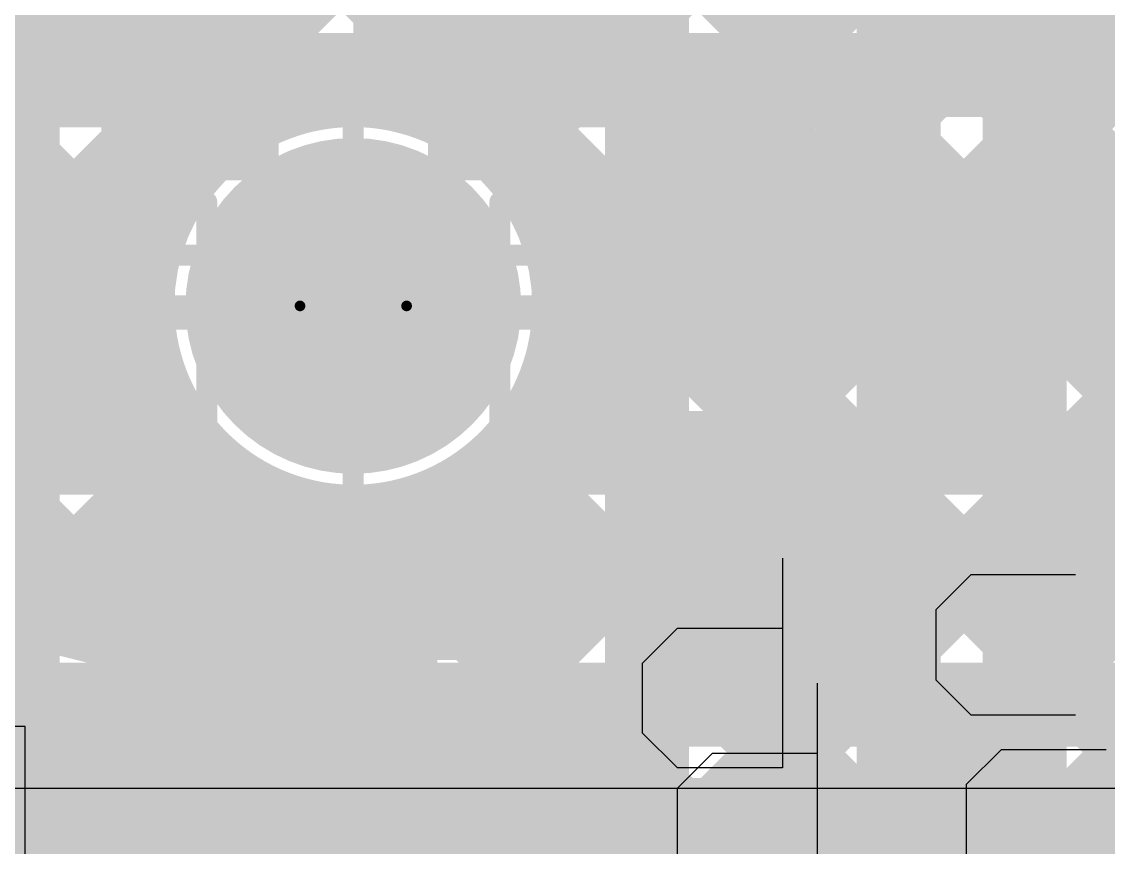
# Model space of a CAD drawing. Header units: millimetres. Extents: x 13 to 259, y -2 to 326.
# Drawn here: x 133.82 to 139, y 72.52 to 76.45 of the extents above; entities that cross this region are included whole.
import ezdxf

# ---------------------------------------------------------------- set-up
doc = ezdxf.new("R2010")
doc.units = ezdxf.units.MM
for name, color, linetype in [('BottomLayer', 5, 'Continuous'), ('BottomSolder', 6, 'Continuous'), ('ConnectLayer', 7, 'Continuous'), ('DrillDrawing', 1, 'Continuous'), ('Mechanical14', 56, 'Continuous'), ('Mechanical34', 56, 'Continuous'), ('Mechanical8', 56, 'Continuous'), ('MidLayer1', 16, 'Continuous'), ('MidLayer2', 76, 'Continuous'), ('MidLayer3', 90, 'Continuous'), ('MidLayer4', 156, 'Continuous'), ('MidLayer5', 130, 'Continuous'), ('MidLayer6', 216, 'Continuous'), ('MultiLayer', 9, 'Continuous'), ('TopLayer', 1, 'Continuous'), ('TopOverlay', 2, 'Continuous'), ('TopSolder', 216, 'Continuous')]:
    doc.layers.add(name, color=color, linetype=linetype)

# ---------------------------------------------------------------- blocks, each defined once
blk = doc.blocks.new('SAMTEC_ASP_127797_01_185')
at = {"layer": 'BottomLayer', "const_width": 0.5}
blk.add_lwpolyline([(26.9407, 0, 1), (27.4407, 0, 1)], format="xyb", close=True, dxfattribs=at)
at = {"layer": 'BottomSolder', "const_width": 0.8}
blk.add_lwpolyline([(26.7907, 0, 1), (27.5907, 0, 1)], format="xyb", close=True, dxfattribs=at)
at = {"layer": 'Mechanical14'}
for p, q in [((29.3055, 3.5875), (29.3055, 3.0876)), ((29.3055, 3.0876), (29.4722, 2.921)), ((29.4722, 2.921), (29.8054, 2.921)), ((28.9893, 2.2111), (29.989, 2.2111)), ((29.3225, 1.7113), (29.3225, 2.2111)), ((29.4892, 1.5447), (29.3225, 1.7113)), ((29.8224, 1.5447), (29.4892, 1.5447)), ((30.0286, -1.5643), (29.1955, -1.5643)), ((29.1955, -1.5643), (29.1955, -2.0641))]:
    blk.add_line(p, q, dxfattribs=at)
at = {"layer": 'Mechanical14', "const_width": 0.1}
for points in [[(27.8892, 2.0066), (27.8892, 6.5786)], [(27.8892, 2.0066), (27.8892, 6.5786)], [(26.9494, 2.0066), (26.9494, 5.7404)], [(26.6954, 0.6985), (26.6954, 5.4864)], [(25.908, 2.9464), (25.908, 4.6736)], [(25.908, 2.9464), (25.908, 4.6736)], [(25.908, 2.9464), (25.654, 3.2004)], [(25.908, 2.9464), (24.9809, 2.9464)], [(26.543, 2.1336), (24.9809, 2.1336)], [(26.289, 1.8796), (26.543, 2.1336)], [(26.543, 0.4064), (26.543, 2.1336)], [(27.8892, 2.0066), (26.6954, 2.0066)], [(26.9494, 1.3716), (26.7317, 2.0066)], [(27.2542, 1.3716), (27.8892, 2.0066)], [(26.289, 1.8796), (25.0952, 1.8796)], [(26.289, 0.6604), (26.289, 1.8796)], [(27.2542, 1.3716), (26.9494, 1.3716)], [(26.9494, 0.6985), (26.9494, 1.3716)], [(27.2542, 0.6985), (27.2542, 1.3716)], [(28.7782, 0.762), (27.8892, 0.762)], [(28.7782, -0.762), (28.7782, 0.762)], [(27.8892, 0.6985), (26.6954, 0.6985)], [(26.289, 0.6604), (25.0952, 0.6604)], [(26.543, 0.4064), (26.289, 0.6604)], [(26.543, 0.4064), (24.9809, 0.4064)], [(26.543, -0.4064), (24.9809, -0.4064)], [(26.289, -0.6604), (26.543, -0.4064)], [(26.543, -2.1336), (26.543, -0.4064)], [(26.289, -0.6604), (25.0952, -0.6604)], [(26.289, -1.8796), (26.289, -0.6604)], [(26.6954, -5.4864), (26.6954, -0.6985)], [(27.8892, -0.6985), (26.6954, -0.6985)], [(26.9494, -1.3716), (26.9494, -0.6985)], [(27.2542, -1.3716), (27.2542, -0.6985)], [(28.7782, -0.762), (27.8892, -0.762)], [(26.7317, -2.0066), (26.9494, -1.3716)], [(27.2542, -1.3716), (26.9494, -1.3716)], [(27.8892, -2.0066), (27.2542, -1.3716)]]:
    blk.add_lwpolyline(points, dxfattribs=at)
at = {"layer": 'Mechanical14', "const_width": 0.05}
for points in [[(25.883, 2.9464, 1), (25.933, 2.9464, 1)], [(25.883, 2.9464, 1), (25.933, 2.9464, 1)], [(25.883, 2.9464, 1), (25.933, 2.9464, 1)], [(25.883, 2.9464, 1), (25.933, 2.9464, 1)], [(26.518, 2.1336, 1), (26.568, 2.1336, 1)], [(26.518, 2.1336, 1), (26.568, 2.1336, 1)], [(26.518, 2.1336, 1), (26.568, 2.1336, 1)], [(26.6704, 2.0066, 1), (26.7204, 2.0066, 1)], [(26.7067, 2.0066, 1), (26.7567, 2.0066, 1)], [(26.9244, 2.0066, 1), (26.9744, 2.0066, 1)], [(27.8642, 2.0066, 1), (27.9142, 2.0066, 1)], [(27.8642, 2.0066, 1), (27.9142, 2.0066, 1)], [(27.8642, 2.0066, 1), (27.9142, 2.0066, 1)], [(27.8642, 2.0066, 1), (27.9142, 2.0066, 1)], [(26.264, 1.8796, 1), (26.314, 1.8796, 1)], [(26.264, 1.8796, 1), (26.314, 1.8796, 1)], [(26.264, 1.8796, 1), (26.314, 1.8796, 1)], [(26.9244, 1.3716, 1), (26.9744, 1.3716, 1)], [(26.9244, 1.3716, 1), (26.9744, 1.3716, 1)], [(26.9244, 1.3716, 1), (26.9744, 1.3716, 1)], [(27.2292, 1.3716, 1), (27.2792, 1.3716, 1)], [(27.2292, 1.3716, 1), (27.2792, 1.3716, 1)], [(27.2292, 1.3716, 1), (27.2792, 1.3716, 1)], [(27.8642, 0.762, 1), (27.9142, 0.762, 1)], [(28.7532, 0.762, 1), (28.8032, 0.762, 1)], [(28.7532, 0.762, 1), (28.8032, 0.762, 1)], [(26.6704, 0.6985, 1), (26.7204, 0.6985, 1)], [(26.6704, 0.6985, 1), (26.7204, 0.6985, 1)], [(26.9244, 0.6985, 1), (26.9744, 0.6985, 1)], [(27.2292, 0.6985, 1), (27.2792, 0.6985, 1)], [(27.8642, 0.6985, 1), (27.9142, 0.6985, 1)], [(26.264, 0.6604, 1), (26.314, 0.6604, 1)], [(26.264, 0.6604, 1), (26.314, 0.6604, 1)], [(26.264, 0.6604, 1), (26.314, 0.6604, 1)], [(26.518, 0.4064, 1), (26.568, 0.4064, 1)], [(26.518, 0.4064, 1), (26.568, 0.4064, 1)], [(26.518, 0.4064, 1), (26.568, 0.4064, 1)], [(26.518, -0.4064, 1), (26.568, -0.4064, 1)], [(26.518, -0.4064, 1), (26.568, -0.4064, 1)], [(26.518, -0.4064, 1), (26.568, -0.4064, 1)], [(26.264, -0.6604, 1), (26.314, -0.6604, 1)], [(26.264, -0.6604, 1), (26.314, -0.6604, 1)], [(26.264, -0.6604, 1), (26.314, -0.6604, 1)], [(26.6704, -0.6985, 1), (26.7204, -0.6985, 1)], [(26.6704, -0.6985, 1), (26.7204, -0.6985, 1)], [(26.9244, -0.6985, 1), (26.9744, -0.6985, 1)], [(27.2292, -0.6985, 1), (27.2792, -0.6985, 1)], [(27.8642, -0.6985, 1), (27.9142, -0.6985, 1)], [(27.8642, -0.762, 1), (27.9142, -0.762, 1)], [(28.7532, -0.762, 1), (28.8032, -0.762, 1)], [(28.7532, -0.762, 1), (28.8032, -0.762, 1)], [(26.9244, -1.3716, 1), (26.9744, -1.3716, 1)], [(26.9244, -1.3716, 1), (26.9744, -1.3716, 1)], [(26.9244, -1.3716, 1), (26.9744, -1.3716, 1)], [(27.2292, -1.3716, 1), (27.2792, -1.3716, 1)], [(27.2292, -1.3716, 1), (27.2792, -1.3716, 1)], [(27.2292, -1.3716, 1), (27.2792, -1.3716, 1)]]:
    blk.add_lwpolyline(points, format="xyb", close=True, dxfattribs=at)
at = {"layer": 'Mechanical8', "const_width": 0.1}
for points in [[(27.1907, 0), (27.1907, 1)], [(27.1907, 0), (26.1907, 0)], [(27.1907, -1), (27.1907, 0)], [(28.1907, 0), (27.1907, 0)]]:
    blk.add_lwpolyline(points, dxfattribs=at)
at = {"layer": 'Mechanical8', "const_width": 0.05}
for points in [[(27.1657, 1, 1), (27.2157, 1, 1)], [(26.1657, 0, 1), (26.2157, 0, 1)], [(27.1657, 0, 1), (27.2157, 0, 1)], [(27.1657, 0, 1), (27.2157, 0, 1)], [(27.1657, 0, 1), (27.2157, 0, 1)], [(27.1657, 0, 1), (27.2157, 0, 1)], [(28.1657, 0, 1), (28.2157, 0, 1)], [(27.1657, -1, 1), (27.2157, -1, 1)]]:
    blk.add_lwpolyline(points, format="xyb", close=True, dxfattribs=at)
at = {"layer": 'MidLayer1', "const_width": 0.5}
blk.add_lwpolyline([(26.9407, 0, 1), (27.4407, 0, 1)], format="xyb", close=True, dxfattribs=at)
at = {"layer": 'MidLayer2', "const_width": 0.5}
blk.add_lwpolyline([(26.9407, 0, 1), (27.4407, 0, 1)], format="xyb", close=True, dxfattribs=at)
at = {"layer": 'MidLayer3', "const_width": 0.5}
blk.add_lwpolyline([(26.9407, 0, 1), (27.4407, 0, 1)], format="xyb", close=True, dxfattribs=at)
at = {"layer": 'MidLayer4', "const_width": 0.5}
blk.add_lwpolyline([(26.9407, 0, 1), (27.4407, 0, 1)], format="xyb", close=True, dxfattribs=at)
at = {"layer": 'MidLayer5', "const_width": 0.5}
blk.add_lwpolyline([(26.9407, 0, 1), (27.4407, 0, 1)], format="xyb", close=True, dxfattribs=at)
at = {"layer": 'MidLayer6', "const_width": 0.5}
blk.add_lwpolyline([(26.9407, 0, 1), (27.4407, 0, 1)], format="xyb", close=True, dxfattribs=at)
at = {"layer": 'MultiLayer', "const_width": 0.5}
blk.add_lwpolyline([(26.9407, 0, 1), (27.4407, 0, 1)], format="xyb", close=True, dxfattribs=at)
at = {"layer": 'TopLayer', "const_width": 0.5}
blk.add_lwpolyline([(26.9407, 0, 1), (27.4407, 0, 1)], format="xyb", close=True, dxfattribs=at)
at = {"layer": 'TopOverlay'}
for p, q in [((28.4723, 3.4424), (28.4723, 2.9426)), ((29.1387, 2.9426), (29.1387, 3.4424)), ((28.4723, 2.9426), (28.6389, 2.776)), ((28.9721, 2.776), (29.1387, 2.9426)), ((28.6389, 2.776), (28.9721, 2.776)), ((28.393, 2.0454), (29.3927, 2.0454)), ((28.7263, 1.5456), (28.7263, 2.0454)), ((29.3927, 2.0454), (29.3927, 1.5456)), ((28.8929, 1.379), (28.7263, 1.5456)), ((29.3927, 1.5456), (29.2261, 1.379)), ((29.2261, 1.379), (28.8929, 1.379))]:
    blk.add_line(p, q, dxfattribs=at)
at = {"layer": 'TopOverlay', "const_width": 0.2}
for points in [[(27.8892, 2.0066), (27.8892, 6.5786)], [(27.8892, 2.0066), (27.8892, 6.5786)], [(27.8892, 2.0066), (26.6954, 2.0066)], [(26.9494, 1.3716), (26.7317, 2.0066)], [(27.2542, 1.3716), (27.8892, 2.0066)], [(27.2542, 1.3716), (26.9494, 1.3716)], [(26.9494, 1.0219), (26.9494, 1.3716)], [(27.2542, 1.0481), (27.2542, 1.3716)], [(28.7782, 0.762), (27.9131, 0.762)], [(28.7782, -0.762), (28.7782, 0.762)], [(28.7782, -0.762), (27.9131, -0.762)], [(26.9494, -1.3716), (26.9494, -1.0219)], [(27.2542, -1.3716), (27.2542, -1.0481)], [(26.7317, -2.0066), (26.9494, -1.3716)], [(27.2542, -1.3716), (26.9494, -1.3716)], [(27.8892, -2.0066), (27.2542, -1.3716)]]:
    blk.add_lwpolyline(points, dxfattribs=at)
at = {"layer": 'TopOverlay', "const_width": 0.1}
for points in [[(26.6454, 2.0066, 1), (26.7454, 2.0066, 1)], [(26.6817, 2.0066, 1), (26.7817, 2.0066, 1)], [(27.8392, 2.0066, 1), (27.9392, 2.0066, 1)], [(27.8392, 2.0066, 1), (27.9392, 2.0066, 1)], [(27.8392, 2.0066, 1), (27.9392, 2.0066, 1)], [(27.8392, 2.0066, 1), (27.9392, 2.0066, 1)], [(26.8994, 1.3716, 1), (26.9994, 1.3716, 1)], [(26.8994, 1.3716, 1), (26.9994, 1.3716, 1)], [(26.8994, 1.3716, 1), (26.9994, 1.3716, 1)], [(27.2042, 1.3716, 1), (27.3042, 1.3716, 1)], [(27.2042, 1.3716, 1), (27.3042, 1.3716, 1)], [(27.2042, 1.3716, 1), (27.3042, 1.3716, 1)], [(27.2042, 1.0481, 1), (27.3042, 1.0481, 1)], [(26.8994, 1.0219, 1), (26.9994, 1.0219, 1)], [(27.8631, 0.762, 1), (27.9631, 0.762, 1)], [(28.7282, 0.762, 1), (28.8282, 0.762, 1)], [(28.7282, 0.762, 1), (28.8282, 0.762, 1)], [(27.8631, -0.762, 1), (27.9631, -0.762, 1)], [(28.7282, -0.762, 1), (28.8282, -0.762, 1)], [(28.7282, -0.762, 1), (28.8282, -0.762, 1)], [(26.8994, -1.0219, 1), (26.9994, -1.0219, 1)], [(27.2042, -1.0481, 1), (27.3042, -1.0481, 1)], [(26.8994, -1.3716, 1), (26.9994, -1.3716, 1)], [(26.8994, -1.3716, 1), (26.9994, -1.3716, 1)], [(26.8994, -1.3716, 1), (26.9994, -1.3716, 1)], [(27.2042, -1.3716, 1), (27.3042, -1.3716, 1)], [(27.2042, -1.3716, 1), (27.3042, -1.3716, 1)], [(27.2042, -1.3716, 1), (27.3042, -1.3716, 1)]]:
    blk.add_lwpolyline(points, format="xyb", close=True, dxfattribs=at)
at = {"layer": 'TopSolder', "const_width": 0.8}
blk.add_lwpolyline([(26.7907, 0, 1), (27.5907, 0, 1)], format="xyb", close=True, dxfattribs=at)
blk = doc.blocks.new('MTG270_500_186')
at = {"layer": 'BottomLayer', "const_width": 2.5}
blk.add_lwpolyline([(-1.25, 0, 1), (1.25, 0, 1)], format="xyb", close=True, dxfattribs=at)
at = {"layer": 'BottomSolder', "const_width": 2.6016}
blk.add_lwpolyline([(-1.3008, 0, 1), (1.3008, 0, 1)], format="xyb", close=True, dxfattribs=at)
at = {"layer": 'MidLayer1', "const_width": 2.5}
blk.add_lwpolyline([(-1.25, 0, 1), (1.25, 0, 1)], format="xyb", close=True, dxfattribs=at)
at = {"layer": 'MidLayer2', "const_width": 2.5}
blk.add_lwpolyline([(-1.25, 0, 1), (1.25, 0, 1)], format="xyb", close=True, dxfattribs=at)
at = {"layer": 'MidLayer3', "const_width": 2.5}
blk.add_lwpolyline([(-1.25, 0, 1), (1.25, 0, 1)], format="xyb", close=True, dxfattribs=at)
at = {"layer": 'MidLayer4', "const_width": 2.5}
blk.add_lwpolyline([(-1.25, 0, 1), (1.25, 0, 1)], format="xyb", close=True, dxfattribs=at)
at = {"layer": 'MidLayer5', "const_width": 2.5}
blk.add_lwpolyline([(-1.25, 0, 1), (1.25, 0, 1)], format="xyb", close=True, dxfattribs=at)
at = {"layer": 'MidLayer6', "const_width": 2.5}
blk.add_lwpolyline([(-1.25, 0, 1), (1.25, 0, 1)], format="xyb", close=True, dxfattribs=at)
at = {"layer": 'MultiLayer', "const_width": 2.5}
blk.add_lwpolyline([(-1.25, 0, 1), (1.25, 0, 1)], format="xyb", close=True, dxfattribs=at)
at = {"layer": 'TopLayer', "const_width": 2.5}
blk.add_lwpolyline([(-1.25, 0, 1), (1.25, 0, 1)], format="xyb", close=True, dxfattribs=at)
at = {"layer": 'TopSolder', "const_width": 2.6016}
blk.add_lwpolyline([(-1.3008, 0, 1), (1.3008, 0, 1)], format="xyb", close=True, dxfattribs=at)

msp = doc.modelspace()

# ---------------------------------------------------------------- linework, layer by layer
at = {"layer": 'ConnectLayer', "const_width": 0.4}
for points in [[(114.7732, 96.51), (135.1583, 76.1249)], [(114.7732, 96.51), (135.1583, 76.1249)], [(129.3674, 71.6675), (144.9371, 87.2372)], [(129.3674, 71.6675), (144.9371, 87.2372)], [(125.936, 85.3472), (135.1583, 76.1249)], [(131.7056, 73.1572), (143.171, 84.6226)], [(131.7056, 73.1572), (143.171, 84.6226)], [(126.0092, 84.4255), (134.6235, 75.8112)], [(126.0092, 84.4255), (134.6235, 75.8112)], [(126.0092, 84.4255), (134.6235, 75.8112)], [(125.2599, 84.3262), (134.3552, 75.2309)], [(125.2599, 84.3262), (134.3552, 75.2309)], [(125.2599, 84.3262), (134.0004, 75.5858)], [(133.2857, 75.5858), (140.985, 83.2852)], [(126.1644, 82.5732), (139.4893, 69.2484)], [(126.1644, 82.5732), (139.4893, 69.2484)], [(134.1342, 75.5858), (140.985, 82.4366)], [(125.824, 82.0651), (134.3437, 73.5453)], [(125.824, 82.0651), (134.3437, 73.5453)], [(124.392, 81.8), (137.952, 68.24)], [(135.0975, 73.155), (143.2559, 81.3134)], [(135.0975, 73.155), (143.2559, 81.3134)], [(135.5461, 72.755), (143.8515, 81.0605)], [(135.5461, 72.755), (143.8515, 81.0605)], [(134.0241, 79.8046), (144.1871, 69.6417)], [(134.0241, 79.8046), (144.1871, 69.6417)], [(134.0241, 79.8046), (138.243, 75.5858)], [(136.2985, 70.9619), (145.1236, 79.787)], [(136.2985, 70.9619), (145.1236, 79.787)], [(137.5283, 75.5858), (140.985, 79.0425)], [(134.0747, 78.9055), (140.9766, 72.0037)], [(134.0747, 78.9055), (140.9766, 72.0037)], [(134.0747, 78.9055), (137.3945, 75.5858)], [(134.3997, 75.4289), (134.3997, 78.825)], [(134.9997, 76.0739), (134.9997, 78.825)], [(135.5997, 76.1339), (135.5997, 78.825)], [(136.1997, 75.7851), (136.1997, 78.825)], [(136.427, 75.333), (139.4438, 78.3498)], [(136.427, 75.333), (139.4438, 78.3498)], [(136.6798, 75.5858), (139.4438, 78.3498)], [(133.8251, 78.3067), (140.6164, 71.5153)], [(133.8251, 78.3067), (140.6164, 71.5153)], [(133.8251, 78.3067), (136.5459, 75.5858)], [(138.3768, 75.5858), (140.985, 78.194)], [(137.8834, 77.6424), (143.462, 72.0639)], [(137.8834, 77.6424), (143.462, 72.0639)], [(137.8834, 77.6424), (139.9401, 75.5858)], [(137.9997, 68.24), (137.9997, 77.395)], [(135.5405, 76.1436), (136.7431, 77.3461)], [(135.5405, 76.1436), (136.7431, 77.3461)], [(135.5405, 76.1436), (136.7431, 77.3461)], [(136.7997, 68.24), (136.7997, 77.2212)], [(133.7997, 68.24), (133.7997, 77.0205)], [(137.6384, 77.0389), (142.9409, 71.7364)], [(137.6384, 77.0389), (142.9409, 71.7364)], [(137.6384, 77.0389), (139.0915, 75.5858)], [(136.1168, 75.8714), (137.1921, 76.9466)], [(136.1168, 75.8714), (137.1921, 76.9466)], [(136.1168, 75.8714), (137.1921, 76.9466)], [(137.3997, 68.24), (137.3997, 76.9434)], [(138.5997, 68.24), (138.5997, 76.9362)], [(135.9056, 72.2661), (140.5485, 76.9089)], [(135.9056, 72.2661), (140.5485, 76.9089)], [(136.1669, 71.6788), (141.0731, 76.585)], [(136.1669, 71.6788), (141.0731, 76.585)], [(68.24, 76.1998), (141.7249, 76.1998)], [(68.24, 75.5998), (134.4732, 75.5998)], [(132.2184, 75.5858), (134.3484, 75.5858)], [(136.3269, 75.5998), (141.4985, 75.5998)], [(136.4516, 75.5858), (140.985, 75.5858)], [(136.1928, 70.0077), (141.5836, 75.3985)], [(136.1928, 70.0077), (141.5836, 75.3985)], [(130.1825, 68.24), (136.9883, 75.0458)], [(131.0311, 68.24), (137.8368, 75.0458)], [(131.8796, 68.24), (138.6854, 75.0458)], [(131.9948, 75.0458), (134.3484, 75.0458)], [(131.9948, 75.0458), (138.8005, 68.24)], [(132.7281, 68.24), (139.5339, 75.0458)], [(132.8433, 75.0458), (139.6491, 68.24)], [(133.5766, 68.24), (140.3824, 75.0458)], [(133.6918, 75.0458), (140.4976, 68.24)], [(134.4252, 68.24), (141.2309, 75.0458)], [(136.4516, 75.0458), (141.5508, 75.0458)], [(137.0859, 75.0458), (143.8917, 68.24)], [(137.9345, 75.0458), (144.7402, 68.24)], [(138.783, 75.0458), (145.5888, 68.24)], [(68.24, 74.9998), (134.3518, 74.9998)], [(136.4483, 74.9998), (141.5296, 74.9998)], [(127.6369, 68.24), (134.3565, 74.9595)], [(133.0825, 73.6856), (134.3565, 74.9595)], [(133.0825, 73.6856), (134.3565, 74.9595)], [(136.4249, 74.8583), (139.2853, 71.9979)], [(136.4249, 74.8583), (139.2853, 71.9979)], [(136.4249, 74.8583), (143.0432, 68.24)], [(134.3997, 68.24), (134.3997, 74.7711)], [(68.24, 74.3999), (134.6135, 74.3999)], [(128.4855, 68.24), (134.6287, 74.3832)], [(133.9043, 73.6589), (134.6287, 74.3832)], [(133.9043, 73.6589), (134.6287, 74.3832)], [(136.1865, 74.3999), (141.6197, 74.3999)], [(136.1997, 68.24), (136.1997, 74.4149)], [(136.1112, 74.3235), (138.5523, 71.8823)], [(136.1112, 74.3235), (138.5523, 71.8823)], [(136.1112, 74.3235), (142.1947, 68.24)], [(134.9997, 68.24), (134.9997, 74.1261)], [(129.334, 68.24), (135.1671, 74.0731)], [(134.5566, 73.4627), (135.1671, 74.0731)], [(134.5566, 73.4627), (135.1671, 74.0731)], [(135.5997, 68.24), (135.5997, 74.0661)], [(135.531, 74.0552), (138.4107, 71.1754)], [(135.531, 74.0552), (138.4107, 71.1754)], [(135.531, 74.0552), (141.3461, 68.24)], [(68.24, 73.7999), (143.2856, 73.7999)], [(68.24, 73.1999), (151.36, 73.1999)], [(68.24, 72.5999), (151.36, 72.5999)]]:
    msp.add_lwpolyline(points, dxfattribs=at)
at = {"layer": 'ConnectLayer'}
for points, const_width in [([(136.453, 75.1, 1), (134.347, 75.1, 1)], 0.4), ([(136.453, 75.1, 1), (134.347, 75.1, 1)], 0.4), ([(136.453, 75.1, 1), (134.347, 75.1, 1)], 0.4), ([(135.4405, 76.1436, 1), (135.6405, 76.1436, 1)], 0.2), ([(135.4405, 76.1436, 1), (135.6405, 76.1436, 1)], 0.2), ([(135.4405, 76.1436, 1), (135.6405, 76.1436, 1)], 0.2), ([(135.4997, 76.1339, 1), (135.6997, 76.1339, 1)], 0.2), ([(135.0583, 76.1249, 1), (135.2583, 76.1249, 1)], 0.2), ([(135.0583, 76.1249, 1), (135.2583, 76.1249, 1)], 0.2), ([(135.0583, 76.1249, 1), (135.2583, 76.1249, 1)], 0.2), ([(134.8997, 76.0739, 1), (135.0997, 76.0739, 1)], 0.2), ([(136.0168, 75.8714, 1), (136.2168, 75.8714, 1)], 0.2), ([(136.0168, 75.8714, 1), (136.2168, 75.8714, 1)], 0.2), ([(136.0168, 75.8714, 1), (136.2168, 75.8714, 1)], 0.2), ([(134.5235, 75.8112, 1), (134.7235, 75.8112, 1)], 0.2), ([(134.5235, 75.8112, 1), (134.7235, 75.8112, 1)], 0.2), ([(134.5235, 75.8112, 1), (134.7235, 75.8112, 1)], 0.2), ([(136.0997, 75.7851, 1), (136.2997, 75.7851, 1)], 0.2), ([(133.9004, 75.5858, 1), (134.1004, 75.5858, 1)], 0.2), ([(134.0342, 75.5858, 1), (134.2342, 75.5858, 1)], 0.2), ([(134.2484, 75.5858, 1), (134.4484, 75.5858, 1)], 0.2), ([(134.2484, 75.5858, 1), (134.4484, 75.5858, 1)], 0.2), ([(134.2484, 75.5858, 1), (134.4484, 75.5858, 1)], 0.2), ([(134.3598, 75.5742, 1), (134.5598, 75.5742, 1)], 0.2), ([(134.3598, 75.5742, 1), (134.5598, 75.5742, 1)], 0.2), ([(134.3598, 75.5742, 1), (134.5598, 75.5742, 1)], 0.2), ([(134.3732, 75.5998, 1), (134.5732, 75.5998, 1)], 0.2), ([(136.2269, 75.5998, 1), (136.4269, 75.5998, 1)], 0.2), ([(136.2403, 75.5742, 1), (136.4403, 75.5742, 1)], 0.2), ([(136.2403, 75.5742, 1), (136.4403, 75.5742, 1)], 0.2), ([(136.2403, 75.5742, 1), (136.4403, 75.5742, 1)], 0.2), ([(136.3517, 75.5858, 1), (136.5516, 75.5858, 1)], 0.2), ([(136.3517, 75.5858, 1), (136.5516, 75.5858, 1)], 0.2), ([(136.3517, 75.5858, 1), (136.5516, 75.5858, 1)], 0.2), ([(136.4459, 75.5858, 1), (136.6459, 75.5858, 1)], 0.2), ([(136.5798, 75.5858, 1), (136.7798, 75.5858, 1)], 0.2), ([(137.2945, 75.5858, 1), (137.4945, 75.5858, 1)], 0.2), ([(137.4283, 75.5858, 1), (137.6283, 75.5858, 1)], 0.2), ([(138.143, 75.5858, 1), (138.343, 75.5858, 1)], 0.2), ([(138.2768, 75.5858, 1), (138.4768, 75.5858, 1)], 0.2), ([(138.9915, 75.5858, 1), (139.1915, 75.5858, 1)], 0.2), ([(134.2997, 75.4289, 1), (134.4997, 75.4289, 1)], 0.2), ([(136.327, 75.333, 1), (136.527, 75.333, 1)], 0.2), ([(136.327, 75.333, 1), (136.527, 75.333, 1)], 0.2), ([(134.2552, 75.2309, 1), (134.4552, 75.2309, 1)], 0.2), ([(134.2552, 75.2309, 1), (134.4552, 75.2309, 1)], 0.2), ([(134.247, 75.1, 1), (134.447, 75.1, 1)], 0.2), ([(134.247, 75.1, 1), (134.447, 75.1, 1)], 0.2), ([(134.247, 75.1, 1), (134.447, 75.1, 1)], 0.2), ([(136.353, 75.1, 1), (136.553, 75.1, 1)], 0.2), ([(136.353, 75.1, 1), (136.553, 75.1, 1)], 0.2), ([(136.353, 75.1, 1), (136.553, 75.1, 1)], 0.2), ([(133.5918, 75.0458, 1), (133.7918, 75.0458, 1)], 0.2), ([(134.2484, 75.0458, 1), (134.4484, 75.0458, 1)], 0.2), ([(134.2484, 75.0458, 1), (134.4484, 75.0458, 1)], 0.2), ([(136.3517, 75.0458, 1), (136.5516, 75.0458, 1)], 0.2), ([(136.3517, 75.0458, 1), (136.5516, 75.0458, 1)], 0.2), ([(136.8883, 75.0458, 1), (137.0883, 75.0458, 1)], 0.2), ([(136.9859, 75.0458, 1), (137.1859, 75.0458, 1)], 0.2), ([(137.7368, 75.0458, 1), (137.9368, 75.0458, 1)], 0.2), ([(137.8345, 75.0458, 1), (138.0345, 75.0458, 1)], 0.2), ([(138.5854, 75.0458, 1), (138.7854, 75.0458, 1)], 0.2), ([(138.683, 75.0458, 1), (138.883, 75.0458, 1)], 0.2), ([(134.2518, 74.9998, 1), (134.4518, 74.9998, 1)], 0.2), ([(136.3483, 74.9998, 1), (136.5483, 74.9998, 1)], 0.2), ([(134.2565, 74.9595, 1), (134.4565, 74.9595, 1)], 0.2), ([(134.2565, 74.9595, 1), (134.4565, 74.9595, 1)], 0.2), ([(134.2565, 74.9595, 1), (134.4565, 74.9595, 1)], 0.2), ([(136.3249, 74.8583, 1), (136.5249, 74.8583, 1)], 0.2), ([(136.3249, 74.8583, 1), (136.5249, 74.8583, 1)], 0.2), ([(136.3249, 74.8583, 1), (136.5249, 74.8583, 1)], 0.2), ([(134.2997, 74.7711, 1), (134.4997, 74.7711, 1)], 0.2), ([(134.5135, 74.3999, 1), (134.7135, 74.3999, 1)], 0.2), ([(134.5287, 74.3832, 1), (134.7287, 74.3832, 1)], 0.2), ([(134.5287, 74.3832, 1), (134.7287, 74.3832, 1)], 0.2), ([(134.5287, 74.3832, 1), (134.7287, 74.3832, 1)], 0.2), ([(136.0865, 74.3999, 1), (136.2865, 74.3999, 1)], 0.2), ([(136.0997, 74.4149, 1), (136.2997, 74.4149, 1)], 0.2), ([(136.0112, 74.3235, 1), (136.2112, 74.3235, 1)], 0.2), ([(136.0112, 74.3235, 1), (136.2112, 74.3235, 1)], 0.2), ([(136.0112, 74.3235, 1), (136.2112, 74.3235, 1)], 0.2), ([(134.8997, 74.1261, 1), (135.0997, 74.1261, 1)], 0.2), ([(135.0671, 74.0731, 1), (135.2671, 74.0731, 1)], 0.2), ([(135.0671, 74.0731, 1), (135.2671, 74.0731, 1)], 0.2), ([(135.0671, 74.0731, 1), (135.2671, 74.0731, 1)], 0.2), ([(135.4997, 74.0661, 1), (135.6997, 74.0661, 1)], 0.2), ([(135.431, 74.0552, 1), (135.631, 74.0552, 1)], 0.2), ([(135.431, 74.0552, 1), (135.631, 74.0552, 1)], 0.2), ([(135.431, 74.0552, 1), (135.631, 74.0552, 1)], 0.2), ([(133.8043, 73.6589, 1), (134.0043, 73.6589, 1)], 0.2), ([(133.8043, 73.6589, 1), (134.0043, 73.6589, 1)], 0.2), ([(134.2437, 73.5453, 1), (134.4437, 73.5453, 1)], 0.2), ([(134.2437, 73.5453, 1), (134.4437, 73.5453, 1)], 0.2), ([(134.4566, 73.4627, 1), (134.6566, 73.4627, 1)], 0.2), ([(134.4566, 73.4627, 1), (134.6566, 73.4627, 1)], 0.2), ([(134.9975, 73.155, 1), (135.1975, 73.155, 1)], 0.2), ([(134.9975, 73.155, 1), (135.1975, 73.155, 1)], 0.2), ([(135.4461, 72.755, 1), (135.6461, 72.755, 1)], 0.2), ([(135.4461, 72.755, 1), (135.6461, 72.755, 1)], 0.2)]:
    msp.add_lwpolyline(points, format="xyb", close=True, dxfattribs=dict(at, const_width=const_width))
at = {"layer": 'ConnectLayer', "const_width": 0.4}
for points in [[(134.4598, 75.5742, -0.61566), (136.3403, 75.5742)], [(134.3484, 75.5858, -0.051992), (134.4598, 75.5742)], [(134.3484, 75.5858, -0.051992), (134.4598, 75.5742)], [(136.3403, 75.5742, -0.051992), (136.4516, 75.5858)], [(136.3403, 75.5742, -0.051992), (136.4516, 75.5858)], [(136.4516, 75.0458, -0.949759), (134.3484, 75.0458)], [(132.0312, 68.24, -1.765082), (136.303, 70.8)], [(132.0312, 68.24, -1.765082), (136.303, 70.8)]]:
    msp.add_lwpolyline(points, format="xyb", dxfattribs=at)
at = {"layer": 'DrillDrawing'}
for points, const_width in [([(135.654, 75.1, 1), (135.146, 75.1, 1)], 0.0508), ([(135.1333, 75.1, 1), (135.1587, 75.1, 1)], 0.0254), ([(135.6413, 75.1, 1), (135.6667, 75.1, 1)], 0.0254)]:
    msp.add_lwpolyline(points, format="xyb", close=True, dxfattribs=dict(at, const_width=const_width))
at = {"layer": 'Mechanical34', "const_width": 0.1}
msp.add_lwpolyline([(81.225, 72.8), (146.8, 72.8)], dxfattribs=at)
at = {"layer": 'Mechanical8', "const_width": 0.1}
for points in [[(135.4, 75.1), (135.4, 76.1)], [(134.4, 75.1), (135.4, 75.1)], [(135.4, 75.1), (136.4, 75.1)], [(135.4, 74.1), (135.4, 75.1)]]:
    msp.add_lwpolyline(points, dxfattribs=at)
at = {"layer": 'Mechanical8'}
for points, const_width in [([(135.375, 76.1, 1), (135.425, 76.1, 1)], 0.05), ([(136.05, 75.1, 1), (134.75, 75.1, 1)], 0.1), ([(134.375, 75.1, 1), (134.425, 75.1, 1)], 0.05), ([(134.725, 75.1, 1), (134.775, 75.1, 1)], 0.05), ([(135.375, 75.1, 1), (135.425, 75.1, 1)], 0.05), ([(135.375, 75.1, 1), (135.425, 75.1, 1)], 0.05), ([(135.375, 75.1, 1), (135.425, 75.1, 1)], 0.05), ([(135.375, 75.1, 1), (135.425, 75.1, 1)], 0.05), ([(136.025, 75.1, 1), (136.075, 75.1, 1)], 0.05), ([(136.375, 75.1, 1), (136.425, 75.1, 1)], 0.05), ([(135.375, 74.1, 1), (135.425, 74.1, 1)], 0.05), ([(136.3, 70.8, 1), (130.5, 70.8, 1)], 0.1)]:
    msp.add_lwpolyline(points, format="xyb", close=True, dxfattribs=dict(at, const_width=const_width))
at = {"layer": 'MidLayer2', "const_width": 0.2}
for points in [[(137.305, 77.5257), (138.3058, 76.525)], [(138.3058, 76.525), (141.986, 76.525)]]:
    msp.add_lwpolyline(points, dxfattribs=at)
at = {"layer": 'MidLayer2', "const_width": 0.1}
msp.add_lwpolyline([(138.2558, 76.525, 1), (138.3558, 76.525, 1)], format="xyb", close=True, dxfattribs=at)
msp.add_lwpolyline([(138.2558, 76.525, 1), (138.3558, 76.525, 1)], format="xyb", close=True, dxfattribs=at)
at = {"layer": 'TopLayer'}
msp.add_line((146.7751, 72.8), (81.225, 72.8), dxfattribs=at)

# ---------------------------------------------------------------- block references
at = {"rotation": 270}
msp.add_blockref('SAMTEC_ASP_127797_01_185', (135.4, 102.2907), dxfattribs=at)
msp.add_blockref('MTG270_500_186', (133.4, 70.8))

doc.saveas('drawing.dxf')
